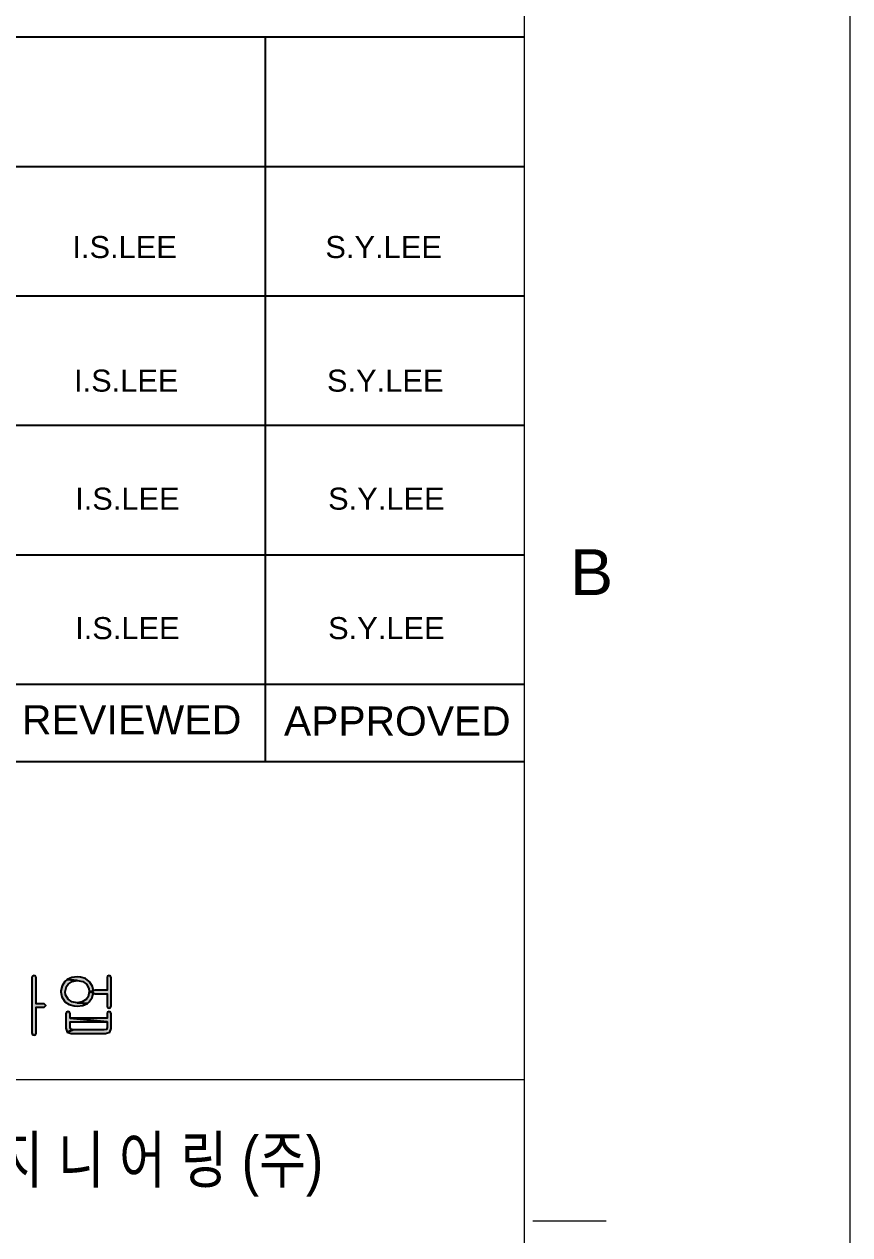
# Model space of a CAD drawing. Header units: inches. Extents: x 894 to 1735, y 0 to 594.
# Drawn here: x 1671.1 to 1734.8, y 98.1 to 191.4 of the extents above; entities that cross this region are included whole.
import ezdxf
from ezdxf.enums import TextEntityAlignment as Align

# ---------------------------------------------------------------- set-up
doc = ezdxf.new("R2010")
doc.units = ezdxf.units.IN
doc.header["$MEASUREMENT"] = 0
for name, color, linetype in [('BG 0 -1', 7, 'Continuous'), ('BG 09.title block', 7, 'Continuous'), ('BG Default', 7, 'Continuous'), ('FRAME', 7, 'Continuous')]:
    doc.layers.add(name, color=color, linetype=linetype)
doc.styles.add('Arial', font='arial.ttf')

msp = doc.modelspace()

# ---------------------------------------------------------------- hatches: boundary and pattern name
at = {"layer": 'BG Default', "linetype": 'Continuous'}
for points in [[(1671.878, 118.045), (1671.769, 118.009), (1671.714, 117.891), (1671.714, 113.613), (1671.769, 113.495), (1671.878, 113.449), (1671.987, 113.495), (1672.041, 113.613), (1672.041, 115.611), (1672.65, 115.611), (1672.786, 115.747), (1672.65, 115.884), (1672.041, 115.884), (1672.041, 117.891), (1671.987, 118.009)], [(1677.663, 118.045), (1677.545, 118), (1677.5, 117.873), (1677.5, 116.928), (1676.555, 116.928), (1676.446, 116.892), (1676.446, 116.883), (1676.137, 116.81), (1676.446, 116.71), (1676.455, 116.692), (1676.583, 116.647), (1677.5, 116.647), (1677.5, 115.711), (1677.545, 115.584), (1677.663, 115.538), (1677.772, 115.584), (1677.827, 115.711), (1677.827, 117.882), (1677.772, 118)], [(1677.663, 115.275), (1677.545, 115.239), (1677.5, 115.112), (1677.5, 114.776), (1674.657, 114.776), (1677.5, 114.494), (1677.5, 114.04), (1677.454, 113.904), (1677.291, 113.858), (1674.866, 113.858), (1674.439, 113.695), (1674.739, 113.586), (1677.391, 113.586), (1677.709, 113.695), (1677.827, 113.967), (1677.827, 115.112), (1677.772, 115.239)]]:
    msp.add_hatch(color=3, dxfattribs=at).paths.add_polyline_path(points)
at = {"layer": 'BG Default', "linetype": 'ByBlock'}
for points in [[(1674.43, 117.736), (1674.257, 117.6), (1674.039, 117.273), (1673.949, 116.883), (1673.949, 116.81), (1674.012, 116.41), (1674.221, 116.074), (1674.257, 116.038), (1674.575, 115.82), (1674.957, 115.711), (1675.211, 115.693), (1675.638, 115.747), (1675.992, 115.911), (1675.211, 115.956), (1674.793, 116.029), (1674.503, 116.22), (1674.303, 116.565), (1674.276, 116.81), (1674.366, 117.21), (1674.503, 117.4), (1674.82, 117.6), (1675.211, 117.664)], [(1676.446, 116.883), (1676.392, 117.219), (1676.183, 117.555), (1676.137, 117.6), (1675.829, 117.818), (1675.447, 117.936), (1675.211, 117.945), (1674.784, 117.891), (1674.43, 117.736), (1675.211, 117.664), (1675.629, 117.591), (1675.91, 117.4), (1676.101, 117.064), (1676.137, 116.81)], [(1675.992, 115.911), (1676.137, 116.038), (1676.365, 116.365), (1676.446, 116.71), (1676.137, 116.81), (1676.047, 116.42), (1675.91, 116.22), (1675.583, 116.02), (1675.211, 115.956)], [(1676.137, 116.81), (1676.047, 116.42), (1675.91, 116.22), (1675.583, 116.02), (1675.211, 115.956), (1675.992, 115.911), (1676.137, 116.038), (1676.365, 116.365), (1676.446, 116.71)], [(1677.5, 114.494), (1674.657, 114.776), (1674.657, 115.112), (1674.602, 115.239), (1674.493, 115.275), (1674.385, 115.239), (1674.33, 115.112), (1674.33, 113.985), (1674.439, 113.695), (1674.866, 113.858), (1674.702, 113.913), (1674.657, 114.049), (1674.657, 114.494)]]:
    msp.add_hatch(color=3, dxfattribs=at).paths.add_polyline_path(points)

# ---------------------------------------------------------------- linework, layer by layer
at = {"layer": 'BG 0 -1', "color": 7, "linetype": 'Continuous', "lineweight": 9}
for p, q in [((1734.767, 594), (1734.767, 0)), ((1709.698, 18.107), (1709.698, 576.746)), ((1560.431, 110.04), (1709.698, 110.04)), ((1710.324, 99.142), (1715.982, 99.142))]:
    msp.add_line(p, q, dxfattribs=at)
at = {"layer": 'BG 0 -1', "color": 3, "linetype": 'Continuous', "lineweight": 25}
for points in [[(1674.43, 117.736), (1674.257, 117.6), (1674.039, 117.273), (1673.949, 116.883), (1673.949, 116.81), (1674.012, 116.41), (1674.221, 116.074), (1674.257, 116.038), (1674.575, 115.82), (1674.957, 115.711), (1675.211, 115.693), (1675.638, 115.747), (1675.992, 115.911), (1675.211, 115.956), (1674.793, 116.029), (1674.503, 116.22), (1674.303, 116.565), (1674.276, 116.81), (1674.366, 117.21), (1674.503, 117.4), (1674.82, 117.6), (1675.211, 117.664)], [(1675.211, 117.945), (1674.784, 117.891), (1674.43, 117.736), (1675.211, 117.664), (1675.629, 117.591), (1675.91, 117.4), (1676.101, 117.064), (1676.137, 116.81), (1676.446, 116.883), (1676.392, 117.219), (1676.183, 117.555), (1676.137, 117.6), (1675.829, 117.818), (1675.447, 117.936)], [(1676.137, 116.81), (1676.047, 116.42), (1675.91, 116.22), (1675.583, 116.02), (1675.211, 115.956), (1675.992, 115.911), (1676.137, 116.038), (1676.365, 116.365), (1676.446, 116.71)], [(1674.493, 115.275), (1674.385, 115.239), (1674.33, 115.112), (1674.33, 113.985), (1674.439, 113.695), (1674.866, 113.858), (1674.702, 113.913), (1674.657, 114.049), (1674.657, 114.494), (1677.5, 114.494), (1674.657, 114.776), (1674.657, 115.112), (1674.602, 115.239)]]:
    msp.add_lwpolyline(points, close=True, dxfattribs=at)
at = {"layer": 'BG 09.title block', "color": 7, "linetype": 'Continuous', "lineweight": 25}
for p, q in [((1560.431, 190.417), (1709.698, 190.417)), ((1689.698, 190.417), (1689.698, 134.529)), ((1560.431, 180.438), (1709.698, 180.438)), ((1560.431, 170.458), (1709.698, 170.458)), ((1560.431, 160.478), (1709.698, 160.478)), ((1560.431, 150.498), (1709.698, 150.498)), ((1560.431, 140.517), (1709.698, 140.517)), ((1709.698, 134.529), (1560.431, 134.529))]:
    msp.add_line(p, q, dxfattribs=at)
at = {"layer": 'BG Default', "color": 3, "linetype": 'Continuous', "lineweight": 25}
for points in [[(1671.878, 118.045), (1671.769, 118.009), (1671.714, 117.891), (1671.714, 113.613), (1671.769, 113.495), (1671.878, 113.449), (1671.987, 113.495), (1672.041, 113.613), (1672.041, 115.611), (1672.65, 115.611), (1672.786, 115.747), (1672.65, 115.884), (1672.041, 115.884), (1672.041, 117.891), (1671.987, 118.009)], [(1677.663, 118.045), (1677.545, 118), (1677.5, 117.873), (1677.5, 116.928), (1676.555, 116.928), (1676.446, 116.892), (1676.446, 116.883), (1676.137, 116.81), (1676.446, 116.71), (1676.455, 116.692), (1676.583, 116.647), (1677.5, 116.647), (1677.5, 115.711), (1677.545, 115.584), (1677.663, 115.538), (1677.772, 115.584), (1677.827, 115.711), (1677.827, 117.882), (1677.772, 118)], [(1677.663, 115.275), (1677.545, 115.239), (1677.5, 115.112), (1677.5, 114.776), (1674.657, 114.776), (1677.5, 114.494), (1677.5, 114.04), (1677.454, 113.904), (1677.291, 113.858), (1674.866, 113.858), (1674.439, 113.695), (1674.739, 113.586), (1677.391, 113.586), (1677.709, 113.695), (1677.827, 113.967), (1677.827, 115.112), (1677.772, 115.239)]]:
    msp.add_lwpolyline(points, close=True, dxfattribs=at)
at = {"layer": 'BG Default', "color": 7, "linetype": 'Continuous', "lineweight": 0}
for points in [[(1674.43, 117.736), (1674.257, 117.6), (1674.039, 117.273), (1673.949, 116.883), (1673.949, 116.81), (1674.012, 116.41), (1674.221, 116.074), (1674.257, 116.038), (1674.575, 115.82), (1674.957, 115.711), (1675.211, 115.693), (1675.638, 115.747), (1675.992, 115.911), (1675.211, 115.956), (1674.793, 116.029), (1674.503, 116.22), (1674.303, 116.565), (1674.276, 116.81), (1674.366, 117.21), (1674.503, 117.4), (1674.82, 117.6), (1675.211, 117.664)], [(1676.446, 116.883), (1676.392, 117.219), (1676.183, 117.555), (1676.137, 117.6), (1675.829, 117.818), (1675.447, 117.936), (1675.211, 117.945), (1674.784, 117.891), (1674.43, 117.736), (1675.211, 117.664), (1675.629, 117.591), (1675.91, 117.4), (1676.101, 117.064), (1676.137, 116.81)], [(1675.992, 115.911), (1676.137, 116.038), (1676.365, 116.365), (1676.446, 116.71), (1676.137, 116.81), (1676.047, 116.42), (1675.91, 116.22), (1675.583, 116.02), (1675.211, 115.956)], [(1676.137, 116.81), (1676.047, 116.42), (1675.91, 116.22), (1675.583, 116.02), (1675.211, 115.956), (1675.992, 115.911), (1676.137, 116.038), (1676.365, 116.365), (1676.446, 116.71)], [(1677.5, 114.494), (1674.657, 114.776), (1674.657, 115.112), (1674.602, 115.239), (1674.493, 115.275), (1674.385, 115.239), (1674.33, 115.112), (1674.33, 113.985), (1674.439, 113.695), (1674.866, 113.858), (1674.702, 113.913), (1674.657, 114.049), (1674.657, 114.494)]]:
    msp.add_lwpolyline(points, close=True, dxfattribs=at)

# ---------------------------------------------------------------- texts
at = {"layer": 'BG 0 -1', "color": 7, "style": 'Arial'}
for s, height, width, p in [('B ', 3.5366, 1.005373, (1713.207, 147.389)), ('벽 산 엔 지 니 어 링 (주)', 3.5574, 0.808848, (1654.792, 102.078))]:
    msp.add_text(s, height=height, dxfattribs=dict(at, width=width)).set_placement(p)
at = {"layer": 'BG 09.title block', "color": 7, "style": 'Arial'}
for s, width, p in [('REVIEWED', 1.010172, (1679.397, 137.774)), ('APPROVED', 1.000499, (1699.881, 137.676))]:
    msp.add_text(s, height=2.25, dxfattribs=dict(at, width=width)).set_placement(p, align=Align.MIDDLE)
at = {"layer": 'FRAME', "color": 2, "style": 'Arial'}
for s, width, p in [('I.S.LEE', 0.999741, (1674.834, 173.373)), ('S.Y.LEE', 1.001253, (1694.334, 173.373)), ('I.S.LEE', 0.999741, (1674.957, 163.071)), ('S.Y.LEE', 1.001253, (1694.457, 163.071)), ('I.S.LEE', 0.999741, (1675.044, 153.97)), ('S.Y.LEE', 1.001253, (1694.544, 153.97)), ('I.S.LEE', 0.999741, (1675.044, 143.99)), ('S.Y.LEE', 1.001253, (1694.544, 143.99))]:
    msp.add_text(s, height=1.7, dxfattribs=dict(at, width=width)).set_placement(p)

doc.saveas('drawing.dxf')
